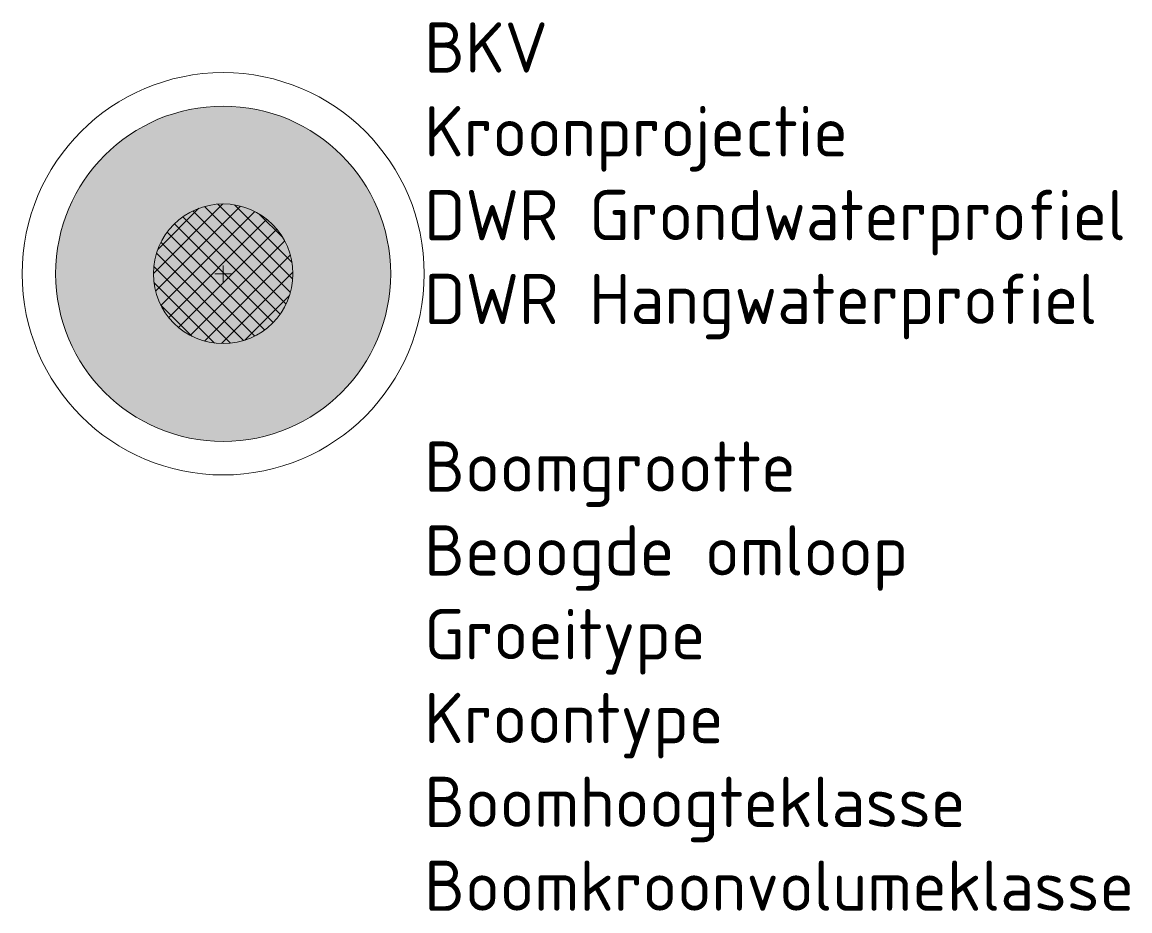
# Model space of a CAD drawing. Header units: metres. Extents: x -3.6 to 16.2, y -11.4 to 4.5.
import ezdxf

# ---------------------------------------------------------------- set-up
doc = ezdxf.new("R2010")
doc.units = ezdxf.units.M
for name, color, linetype, lineweight in [('B-GV-GR-BOOM-T18', 7, 'Continuous', 18), ('B-GV-GR-BOOM_KROON-G', 90, 'Continuous', 18), ('B-GV-GR-BOOM_KROON-V', 92, 'Continuous', 18), ('B-GV-GR-BOOM_OBSTAKELVRIJ_BOVENGRONDS-G', 10, 'Continuous', 18), ('B-GV-GR-BOOM_OBSTAKELVRIJ_ONDERGRONDS-A', 142, 'Continuous', 18), ('B-GV-GR-BOOM_OBSTAKELVRIJ_ONDERGRONDS-G', 142, 'Continuous', 18), ('B-GV-GR-BOOM_STABILITEITSKLUIT-A', 12, 'Continuous', 18), ('B-GV-GR-BOOM_STABILITEITSKLUIT-G', 10, 'Continuous', 18), ('B-GV-GR-BOOM_STAMPOSITIE-G', 7, 'Continuous', 18)]:
    doc.layers.add(name, color=color, linetype=linetype, lineweight=lineweight)
doc.styles.add('NLCS-ISO', font='NLCS-ISO.ttf')

msp = doc.modelspace()

# ---------------------------------------------------------------- hatches: boundary and pattern name
at = {"layer": 'B-GV-GR-BOOM_KROON-V'}
h = msp.add_hatch(color=256, dxfattribs=at)
edge = h.paths.add_edge_path(flags=0)
edge.add_arc((0, 0), 3, 0, 360)
at = {"layer": 'B-GV-GR-BOOM_OBSTAKELVRIJ_ONDERGRONDS-A'}
h = msp.add_hatch(dxfattribs=at)
h.set_pattern_fill('AGR-OBSTAKELVRIJ_ONDERGRONDS-SO', color=256, style=0, pattern_type=2)
h.set_pattern_definition([(135, (-3150, 0), (-0.141421356, -0.141421356), [])])
edge = h.paths.add_edge_path()
edge.add_arc((0, 0), 1.25, 0, 360)
at = {"layer": 'B-GV-GR-BOOM_STABILITEITSKLUIT-A'}
h = msp.add_hatch(dxfattribs=at)
h.set_pattern_fill('AGR-STABILITEITSKLUIT-SO', color=256, style=0, pattern_type=2)
h.set_pattern_definition([(45, (-3150, 0), (-0.176776695, 0.176776695), [])])
edge = h.paths.add_edge_path()
edge.add_arc((0, 0), 1.25, 0, 360)

# ---------------------------------------------------------------- linework, layer by layer
at = {"layer": 'B-GV-GR-BOOM_KROON-G'}
msp.add_circle((0, 0), 3, dxfattribs=at)
at = {"layer": 'B-GV-GR-BOOM_OBSTAKELVRIJ_BOVENGRONDS-G'}
msp.add_circle((0, 0), 3.6, dxfattribs=at)
at = {"layer": 'B-GV-GR-BOOM_OBSTAKELVRIJ_ONDERGRONDS-G'}
msp.add_circle((0, 0), 1.25, dxfattribs=at)
at = {"layer": 'B-GV-GR-BOOM_STABILITEITSKLUIT-G'}
msp.add_circle((0, 0), 1.25, dxfattribs=at)
at = {"layer": 'B-GV-GR-BOOM_STAMPOSITIE-G'}
for p, q in [((-0.15, 0), (0.15, 0)), ((0, 0.15), (0, -0.15))]:
    msp.add_line(p, q, dxfattribs=at)

# ---------------------------------------------------------------- texts
at = {"layer": 'B-GV-GR-BOOM-T18', "style": 'NLCS-ISO'}
for tag, p, s in [('BKV', (3.6, 3.6), 'BKV: 50 m3'), ('Kroonprojectie', (3.6, 2.1), 'Kroonprojectie: 28.2 m2'), ('DWR Grondwaterprofiel', (3.6, 0.6), 'DWR GW: 5.0 m3'), ('DWR Hangwaterprofiel', (3.6, -0.9), 'DWR HW: 10.0 m3'), ('Boomgrootte', (3.6, -3.9), 'Vormboom'), ('Beoogde omloop', (3.6, -5.4), '40 jaar'), ('Groeitype', (3.6, -6.9), 'Regulier groeiend'), ('Kroontype', (3.6, -8.4), 'Brede kroon'), ('Boomhoogteklasse', (3.6, -9.9), '< 6 m'), ('Boomkroonvolumeklasse', (3.6, -11.4), '- m3')]:
    msp.add_attdef(tag, p, s, height=0.9, dxfattribs=at)

doc.saveas('drawing.dxf')
